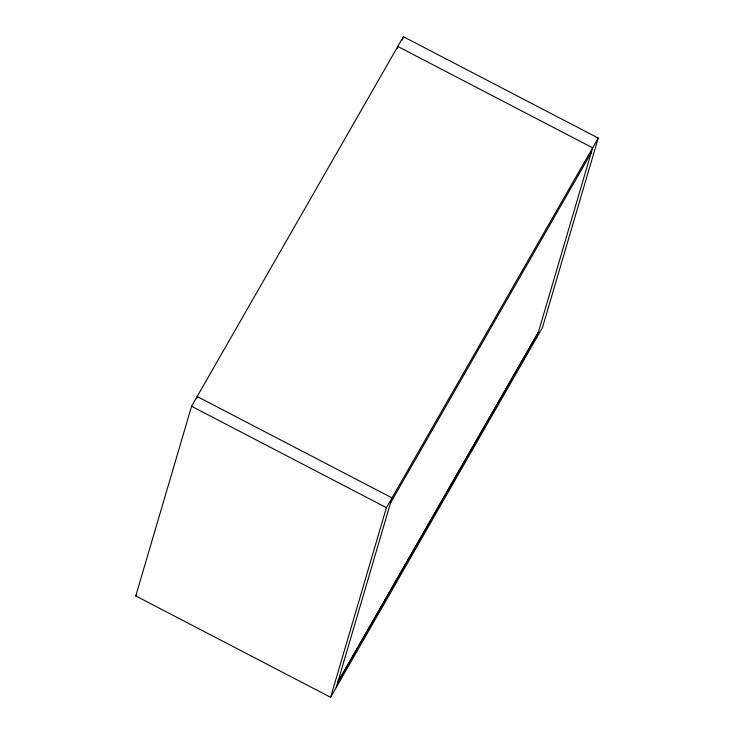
<?xml version="1.0" encoding="UTF-8"?>
<svg xmlns="http://www.w3.org/2000/svg" width="734" height="734" viewBox="0 0 734 734"><rect width="100%" height="100%" fill="white"/><g stroke="black" fill="none" stroke-linecap="round" stroke-linejoin="round"><path stroke-width="1.1" d="M135.762 595.935L191.574 406.287L403.397 36.7L598.238 138.065L542.426 327.713L330.603 697.3L135.762 595.935L136.882 593.98M196.528 398.718L197.18 396.525L392.02 497.891L336.2 687.529M397.149 48.664L397.8 46.471L592.641 147.837L536.82 337.475M402.425 39.985L403.397 36.7M330.603 697.3L386.414 507.662L598.238 138.065M390.543 502.9L591.164 152.846M337.759 682.253L538.38 332.199M337.677 682.519L538.297 332.465M191.574 406.287L386.414 507.662"/></g></svg>
